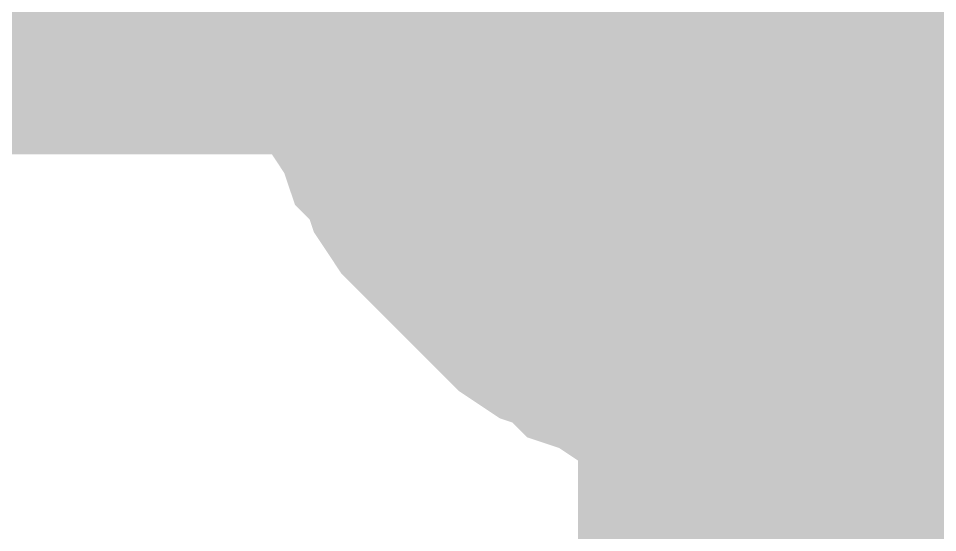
# Model space of a CAD drawing. Header units: inches. Extents: x 0 to 841, y 0 to 594.
# Drawn here: x 301.293 to 302.69, y 474.051 to 474.832 of the extents above; entities that cross this region are included whole.
import ezdxf

# ---------------------------------------------------------------- set-up
doc = ezdxf.new("R2010")
doc.units = ezdxf.units.IN
doc.layers.add('Sheet', color=255, linetype='Continuous')

msp = doc.modelspace()

# ---------------------------------------------------------------- linework, layer by layer
at = {"layer": 'Sheet'}
msp.add_lwpolyline([(302.246, 475, 0.508, 0.508, 1), (302.754, 475, 0.508, 0.508, 1)], format="xyseb", close=True, dxfattribs=at)
for points in [[(302.5179, 475.0001, 0.7493, 0.7493, 0), (297.5098, 475.0001, 0.7493, 0.7493, 0)], [(302.5179, 462.4904, 0.7493, 0.7493, 0), (302.5179, 475.0001, 0.7493, 0.7493, 0)], [(302.5179, 475.0001, 0.7493, 0.7493, 0), (345.0081, 475.0001, 0.7493, 0.7493, 0), (345.0081, 444.9947, 0.7493, 0.7493, 0), (350.0049, 444.9947, 0.7493, 0.7493, 0)], [(302.5179, 474.2365, 0.2997, 0.2997, 0), (302.473, 474.2365, 0.2997, 0.2997, 0), (302.4393, 474.2365, 0.2997, 0.2997, 0), (302.4056, 474.2477, 0.2997, 0.2997, 0), (302.3607, 474.2477, 0.2997, 0.2997, 0), (302.327, 474.259, 0.2997, 0.2997, 0), (302.2933, 474.2702, 0.2997, 0.2997, 0), (302.2484, 474.2814, 0.2997, 0.2997, 0), (302.2147, 474.2927, 0.2997, 0.2997, 0), (302.181, 474.3151, 0.2997, 0.2997, 0), (302.1474, 474.3263, 0.2997, 0.2997, 0), (302.1249, 474.3488, 0.2997, 0.2997, 0), (302.0912, 474.36, 0.2997, 0.2997, 0), (302.0575, 474.3825, 0.2997, 0.2997, 0), (302.0351, 474.4049, 0.2997, 0.2997, 0), (302.0014, 474.4386, 0.2997, 0.2997, 0), (301.9789, 474.4611, 0.2997, 0.2997, 0), (301.9565, 474.4836, 0.2997, 0.2997, 0), (301.9228, 474.5172, 0.2997, 0.2997, 0), (301.9003, 474.5397, 0.2997, 0.2997, 0), (301.8779, 474.5734, 0.2997, 0.2997, 0), (301.8666, 474.6071, 0.2997, 0.2997, 0), (301.8442, 474.6295, 0.2997, 0.2997, 0), (301.8329, 474.6632, 0.2997, 0.2997, 0), (301.8105, 474.6969, 0.2997, 0.2997, 0), (301.7993, 474.7306, 0.2997, 0.2997, 0), (301.788, 474.7755, 0.2997, 0.2997, 0), (301.7768, 474.8092, 0.2997, 0.2997, 0), (301.7656, 474.8429, 0.2997, 0.2997, 0), (301.7656, 474.8878, 0.2997, 0.2997, 0), (301.7543, 474.9215, 0.2997, 0.2997, 0), (301.7543, 474.9552, 0.2997, 0.2997, 0), (301.7543, 475.0001, 0.2997, 0.2997, 0)], [(302.5179, 474.2365, 0.2997, 0.2997, 0), (302.473, 474.2365, 0.2997, 0.2997, 0), (302.4393, 474.2365, 0.2997, 0.2997, 0), (302.4056, 474.2477, 0.2997, 0.2997, 0), (302.3607, 474.2477, 0.2997, 0.2997, 0), (302.327, 474.259, 0.2997, 0.2997, 0), (302.2933, 474.2702, 0.2997, 0.2997, 0), (302.2484, 474.2814, 0.2997, 0.2997, 0), (302.2147, 474.2927, 0.2997, 0.2997, 0), (302.181, 474.3151, 0.2997, 0.2997, 0), (302.1474, 474.3263, 0.2997, 0.2997, 0), (302.1249, 474.3488, 0.2997, 0.2997, 0), (302.0912, 474.36, 0.2997, 0.2997, 0), (302.0575, 474.3825, 0.2997, 0.2997, 0), (302.0351, 474.4049, 0.2997, 0.2997, 0), (302.0014, 474.4386, 0.2997, 0.2997, 0), (301.9789, 474.4611, 0.2997, 0.2997, 0), (301.9565, 474.4836, 0.2997, 0.2997, 0), (301.9228, 474.5172, 0.2997, 0.2997, 0), (301.9003, 474.5397, 0.2997, 0.2997, 0), (301.8779, 474.5734, 0.2997, 0.2997, 0), (301.8666, 474.6071, 0.2997, 0.2997, 0), (301.8442, 474.6295, 0.2997, 0.2997, 0), (301.8329, 474.6632, 0.2997, 0.2997, 0), (301.8105, 474.6969, 0.2997, 0.2997, 0), (301.7993, 474.7306, 0.2997, 0.2997, 0), (301.788, 474.7755, 0.2997, 0.2997, 0), (301.7768, 474.8092, 0.2997, 0.2997, 0), (301.7656, 474.8429, 0.2997, 0.2997, 0), (301.7656, 474.8878, 0.2997, 0.2997, 0), (301.7543, 474.9215, 0.2997, 0.2997, 0), (301.7543, 474.9552, 0.2997, 0.2997, 0), (301.7543, 475.0001, 0.2997, 0.2997, 0)], [(302.5179, 474.2365, 0.2997, 0.2997, 0), (302.473, 474.2365, 0.2997, 0.2997, 0), (302.4393, 474.2365, 0.2997, 0.2997, 0), (302.4056, 474.2477, 0.2997, 0.2997, 0), (302.3607, 474.2477, 0.2997, 0.2997, 0), (302.327, 474.259, 0.2997, 0.2997, 0), (302.2933, 474.2702, 0.2997, 0.2997, 0), (302.2484, 474.2814, 0.2997, 0.2997, 0), (302.2147, 474.2927, 0.2997, 0.2997, 0), (302.181, 474.3151, 0.2997, 0.2997, 0), (302.1474, 474.3263, 0.2997, 0.2997, 0), (302.1249, 474.3488, 0.2997, 0.2997, 0), (302.0912, 474.36, 0.2997, 0.2997, 0), (302.0575, 474.3825, 0.2997, 0.2997, 0), (302.0351, 474.4049, 0.2997, 0.2997, 0), (302.0014, 474.4386, 0.2997, 0.2997, 0), (301.9789, 474.4611, 0.2997, 0.2997, 0), (301.9565, 474.4836, 0.2997, 0.2997, 0), (301.9228, 474.5172, 0.2997, 0.2997, 0), (301.9003, 474.5397, 0.2997, 0.2997, 0), (301.8779, 474.5734, 0.2997, 0.2997, 0), (301.8666, 474.6071, 0.2997, 0.2997, 0), (301.8442, 474.6295, 0.2997, 0.2997, 0), (301.8329, 474.6632, 0.2997, 0.2997, 0), (301.8105, 474.6969, 0.2997, 0.2997, 0), (301.7993, 474.7306, 0.2997, 0.2997, 0), (301.788, 474.7755, 0.2997, 0.2997, 0), (301.7768, 474.8092, 0.2997, 0.2997, 0), (301.7656, 474.8429, 0.2997, 0.2997, 0), (301.7656, 474.8878, 0.2997, 0.2997, 0), (301.7543, 474.9215, 0.2997, 0.2997, 0), (301.7543, 474.9552, 0.2997, 0.2997, 0), (301.7543, 475.0001, 0.2997, 0.2997, 0)], [(302.5179, 474.2365, 0.2997, 0.2997, 0), (302.473, 474.2365, 0.2997, 0.2997, 0), (302.4393, 474.2365, 0.2997, 0.2997, 0), (302.4056, 474.2477, 0.2997, 0.2997, 0), (302.3607, 474.2477, 0.2997, 0.2997, 0), (302.327, 474.259, 0.2997, 0.2997, 0), (302.2933, 474.2702, 0.2997, 0.2997, 0), (302.2484, 474.2814, 0.2997, 0.2997, 0), (302.2147, 474.2927, 0.2997, 0.2997, 0), (302.181, 474.3151, 0.2997, 0.2997, 0), (302.1474, 474.3263, 0.2997, 0.2997, 0), (302.1249, 474.3488, 0.2997, 0.2997, 0), (302.0912, 474.36, 0.2997, 0.2997, 0), (302.0575, 474.3825, 0.2997, 0.2997, 0), (302.0351, 474.4049, 0.2997, 0.2997, 0), (302.0014, 474.4386, 0.2997, 0.2997, 0), (301.9789, 474.4611, 0.2997, 0.2997, 0), (301.9565, 474.4836, 0.2997, 0.2997, 0), (301.9228, 474.5172, 0.2997, 0.2997, 0), (301.9003, 474.5397, 0.2997, 0.2997, 0), (301.8779, 474.5734, 0.2997, 0.2997, 0), (301.8666, 474.6071, 0.2997, 0.2997, 0), (301.8442, 474.6295, 0.2997, 0.2997, 0), (301.8329, 474.6632, 0.2997, 0.2997, 0), (301.8105, 474.6969, 0.2997, 0.2997, 0), (301.7993, 474.7306, 0.2997, 0.2997, 0), (301.788, 474.7755, 0.2997, 0.2997, 0), (301.7768, 474.8092, 0.2997, 0.2997, 0), (301.7656, 474.8429, 0.2997, 0.2997, 0), (301.7656, 474.8878, 0.2997, 0.2997, 0), (301.7543, 474.9215, 0.2997, 0.2997, 0), (301.7543, 474.9552, 0.2997, 0.2997, 0), (301.7543, 475.0001, 0.2997, 0.2997, 0)], [(302.5179, 474.4836, 0.2997, 0.2997, 0), (302.4954, 474.4836, 0.2997, 0.2997, 0), (302.4618, 474.4836, 0.2997, 0.2997, 0), (302.4393, 474.4948, 0.2997, 0.2997, 0), (302.4168, 474.4948, 0.2997, 0.2997, 0), (302.3944, 474.4948, 0.2997, 0.2997, 0), (302.3607, 474.506, 0.2997, 0.2997, 0), (302.3382, 474.5172, 0.2997, 0.2997, 0), (302.3158, 474.5285, 0.2997, 0.2997, 0), (302.2933, 474.5397, 0.2997, 0.2997, 0), (302.2709, 474.5509, 0.2997, 0.2997, 0), (302.2484, 474.5622, 0.2997, 0.2997, 0), (302.226, 474.5734, 0.2997, 0.2997, 0), (302.2147, 474.5846, 0.2997, 0.2997, 0), (302.1923, 474.6071, 0.2997, 0.2997, 0), (302.1698, 474.6183, 0.2997, 0.2997, 0), (302.1586, 474.6408, 0.2997, 0.2997, 0), (302.1361, 474.652, 0.2997, 0.2997, 0), (302.1249, 474.6745, 0.2997, 0.2997, 0), (302.1024, 474.6969, 0.2997, 0.2997, 0), (302.0912, 474.7081, 0.2997, 0.2997, 0), (302.08, 474.7306, 0.2997, 0.2997, 0), (302.0687, 474.7531, 0.2997, 0.2997, 0), (302.0575, 474.7755, 0.2997, 0.2997, 0), (302.0463, 474.798, 0.2997, 0.2997, 0), (302.0351, 474.8204, 0.2997, 0.2997, 0), (302.0238, 474.8429, 0.2997, 0.2997, 0), (302.0126, 474.8766, 0.2997, 0.2997, 0), (302.0126, 474.899, 0.2997, 0.2997, 0), (302.0126, 474.9215, 0.2997, 0.2997, 0), (302.0014, 474.944, 0.2997, 0.2997, 0), (302.0014, 474.9777, 0.2997, 0.2997, 0), (302.0014, 475.0001, 0.2997, 0.2997, 0)], [(302.5179, 474.4836, 0.2997, 0.2997, 0), (302.4954, 474.4836, 0.2997, 0.2997, 0), (302.4618, 474.4836, 0.2997, 0.2997, 0), (302.4393, 474.4948, 0.2997, 0.2997, 0), (302.4168, 474.4948, 0.2997, 0.2997, 0), (302.3944, 474.4948, 0.2997, 0.2997, 0), (302.3607, 474.506, 0.2997, 0.2997, 0), (302.3382, 474.5172, 0.2997, 0.2997, 0), (302.3158, 474.5285, 0.2997, 0.2997, 0), (302.2933, 474.5397, 0.2997, 0.2997, 0), (302.2709, 474.5509, 0.2997, 0.2997, 0), (302.2484, 474.5622, 0.2997, 0.2997, 0), (302.226, 474.5734, 0.2997, 0.2997, 0), (302.2147, 474.5846, 0.2997, 0.2997, 0), (302.1923, 474.6071, 0.2997, 0.2997, 0), (302.1698, 474.6183, 0.2997, 0.2997, 0), (302.1586, 474.6408, 0.2997, 0.2997, 0), (302.1361, 474.652, 0.2997, 0.2997, 0), (302.1249, 474.6745, 0.2997, 0.2997, 0), (302.1024, 474.6969, 0.2997, 0.2997, 0), (302.0912, 474.7081, 0.2997, 0.2997, 0), (302.08, 474.7306, 0.2997, 0.2997, 0), (302.0687, 474.7531, 0.2997, 0.2997, 0), (302.0575, 474.7755, 0.2997, 0.2997, 0), (302.0463, 474.798, 0.2997, 0.2997, 0), (302.0351, 474.8204, 0.2997, 0.2997, 0), (302.0238, 474.8429, 0.2997, 0.2997, 0), (302.0126, 474.8766, 0.2997, 0.2997, 0), (302.0126, 474.899, 0.2997, 0.2997, 0), (302.0126, 474.9215, 0.2997, 0.2997, 0), (302.0014, 474.944, 0.2997, 0.2997, 0), (302.0014, 474.9777, 0.2997, 0.2997, 0), (302.0014, 475.0001, 0.2997, 0.2997, 0)], [(302.5179, 474.4836, 0.2997, 0.2997, 0), (302.4954, 474.4836, 0.2997, 0.2997, 0), (302.4618, 474.4836, 0.2997, 0.2997, 0), (302.4393, 474.4948, 0.2997, 0.2997, 0), (302.4168, 474.4948, 0.2997, 0.2997, 0), (302.3944, 474.4948, 0.2997, 0.2997, 0), (302.3607, 474.506, 0.2997, 0.2997, 0), (302.3382, 474.5172, 0.2997, 0.2997, 0), (302.3158, 474.5285, 0.2997, 0.2997, 0), (302.2933, 474.5397, 0.2997, 0.2997, 0), (302.2709, 474.5509, 0.2997, 0.2997, 0), (302.2484, 474.5622, 0.2997, 0.2997, 0), (302.226, 474.5734, 0.2997, 0.2997, 0), (302.2147, 474.5846, 0.2997, 0.2997, 0), (302.1923, 474.6071, 0.2997, 0.2997, 0), (302.1698, 474.6183, 0.2997, 0.2997, 0), (302.1586, 474.6408, 0.2997, 0.2997, 0), (302.1361, 474.652, 0.2997, 0.2997, 0), (302.1249, 474.6745, 0.2997, 0.2997, 0), (302.1024, 474.6969, 0.2997, 0.2997, 0), (302.0912, 474.7081, 0.2997, 0.2997, 0), (302.08, 474.7306, 0.2997, 0.2997, 0), (302.0687, 474.7531, 0.2997, 0.2997, 0), (302.0575, 474.7755, 0.2997, 0.2997, 0), (302.0463, 474.798, 0.2997, 0.2997, 0), (302.0351, 474.8204, 0.2997, 0.2997, 0), (302.0238, 474.8429, 0.2997, 0.2997, 0), (302.0126, 474.8766, 0.2997, 0.2997, 0), (302.0126, 474.899, 0.2997, 0.2997, 0), (302.0126, 474.9215, 0.2997, 0.2997, 0), (302.0014, 474.944, 0.2997, 0.2997, 0), (302.0014, 474.9777, 0.2997, 0.2997, 0), (302.0014, 475.0001, 0.2997, 0.2997, 0)], [(302.5179, 474.4836, 0.0991, 0.0991, 0), (302.4954, 474.4836, 0.0991, 0.0991, 0), (302.4618, 474.4836, 0.0991, 0.0991, 0), (302.4393, 474.4948, 0.0991, 0.0991, 0), (302.4168, 474.4948, 0.0991, 0.0991, 0), (302.3944, 474.4948, 0.0991, 0.0991, 0), (302.3607, 474.506, 0.0991, 0.0991, 0), (302.3382, 474.5172, 0.0991, 0.0991, 0), (302.3158, 474.5285, 0.0991, 0.0991, 0), (302.2933, 474.5397, 0.0991, 0.0991, 0), (302.2709, 474.5509, 0.0991, 0.0991, 0), (302.2484, 474.5622, 0.0991, 0.0991, 0), (302.226, 474.5734, 0.0991, 0.0991, 0), (302.2147, 474.5846, 0.0991, 0.0991, 0), (302.1923, 474.6071, 0.0991, 0.0991, 0), (302.1698, 474.6183, 0.0991, 0.0991, 0), (302.1586, 474.6408, 0.0991, 0.0991, 0), (302.1361, 474.652, 0.0991, 0.0991, 0), (302.1249, 474.6745, 0.0991, 0.0991, 0), (302.1024, 474.6969, 0.0991, 0.0991, 0), (302.0912, 474.7081, 0.0991, 0.0991, 0), (302.08, 474.7306, 0.0991, 0.0991, 0), (302.0687, 474.7531, 0.0991, 0.0991, 0), (302.0575, 474.7755, 0.0991, 0.0991, 0), (302.0463, 474.798, 0.0991, 0.0991, 0), (302.0351, 474.8204, 0.0991, 0.0991, 0), (302.0238, 474.8429, 0.0991, 0.0991, 0), (302.0126, 474.8766, 0.0991, 0.0991, 0), (302.0126, 474.899, 0.0991, 0.0991, 0)], [(302.5179, 474.4836, 0.0991, 0.0991, 0), (302.4954, 474.4836, 0.0991, 0.0991, 0), (302.4618, 474.4836, 0.0991, 0.0991, 0), (302.4393, 474.4948, 0.0991, 0.0991, 0), (302.4168, 474.4948, 0.0991, 0.0991, 0), (302.3944, 474.4948, 0.0991, 0.0991, 0), (302.3607, 474.506, 0.0991, 0.0991, 0), (302.3382, 474.5172, 0.0991, 0.0991, 0), (302.3158, 474.5285, 0.0991, 0.0991, 0), (302.2933, 474.5397, 0.0991, 0.0991, 0), (302.2709, 474.5509, 0.0991, 0.0991, 0), (302.2484, 474.5622, 0.0991, 0.0991, 0), (302.226, 474.5734, 0.0991, 0.0991, 0), (302.2147, 474.5846, 0.0991, 0.0991, 0), (302.1923, 474.6071, 0.0991, 0.0991, 0), (302.1698, 474.6183, 0.0991, 0.0991, 0), (302.1586, 474.6408, 0.0991, 0.0991, 0), (302.1361, 474.652, 0.0991, 0.0991, 0), (302.1249, 474.6745, 0.0991, 0.0991, 0), (302.1024, 474.6969, 0.0991, 0.0991, 0), (302.0912, 474.7081, 0.0991, 0.0991, 0), (302.08, 474.7306, 0.0991, 0.0991, 0), (302.0687, 474.7531, 0.0991, 0.0991, 0), (302.0575, 474.7755, 0.0991, 0.0991, 0), (302.0463, 474.798, 0.0991, 0.0991, 0), (302.0351, 474.8204, 0.0991, 0.0991, 0), (302.0238, 474.8429, 0.0991, 0.0991, 0), (302.0126, 474.8766, 0.0991, 0.0991, 0), (302.0126, 474.899, 0.0991, 0.0991, 0)], [(302.5179, 474.4836, 0.0991, 0.0991, 0), (302.4954, 474.4836, 0.0991, 0.0991, 0), (302.4618, 474.4836, 0.0991, 0.0991, 0), (302.4393, 474.4948, 0.0991, 0.0991, 0), (302.4168, 474.4948, 0.0991, 0.0991, 0), (302.3944, 474.4948, 0.0991, 0.0991, 0), (302.3607, 474.506, 0.0991, 0.0991, 0), (302.3382, 474.5172, 0.0991, 0.0991, 0), (302.3158, 474.5285, 0.0991, 0.0991, 0), (302.2933, 474.5397, 0.0991, 0.0991, 0), (302.2709, 474.5509, 0.0991, 0.0991, 0), (302.2484, 474.5622, 0.0991, 0.0991, 0), (302.226, 474.5734, 0.0991, 0.0991, 0), (302.2147, 474.5846, 0.0991, 0.0991, 0), (302.1923, 474.6071, 0.0991, 0.0991, 0), (302.1698, 474.6183, 0.0991, 0.0991, 0), (302.1586, 474.6408, 0.0991, 0.0991, 0), (302.1361, 474.652, 0.0991, 0.0991, 0), (302.1249, 474.6745, 0.0991, 0.0991, 0), (302.1024, 474.6969, 0.0991, 0.0991, 0), (302.0912, 474.7081, 0.0991, 0.0991, 0), (302.08, 474.7306, 0.0991, 0.0991, 0), (302.0687, 474.7531, 0.0991, 0.0991, 0), (302.0575, 474.7755, 0.0991, 0.0991, 0), (302.0463, 474.798, 0.0991, 0.0991, 0), (302.0351, 474.8204, 0.0991, 0.0991, 0), (302.0238, 474.8429, 0.0991, 0.0991, 0), (302.0126, 474.8766, 0.0991, 0.0991, 0), (302.0126, 474.899, 0.0991, 0.0991, 0)], [(302.5179, 474.2365, 0.0991, 0.0991, 0), (302.473, 474.2365, 0.0991, 0.0991, 0), (302.4393, 474.2365, 0.0991, 0.0991, 0), (302.4056, 474.2477, 0.0991, 0.0991, 0), (302.3607, 474.2477, 0.0991, 0.0991, 0), (302.327, 474.259, 0.0991, 0.0991, 0), (302.2933, 474.2702, 0.0991, 0.0991, 0), (302.2484, 474.2814, 0.0991, 0.0991, 0), (302.2147, 474.2927, 0.0991, 0.0991, 0), (302.181, 474.3151, 0.0991, 0.0991, 0), (302.1474, 474.3263, 0.0991, 0.0991, 0), (302.1249, 474.3488, 0.0991, 0.0991, 0), (302.0912, 474.36, 0.0991, 0.0991, 0), (302.0575, 474.3825, 0.0991, 0.0991, 0), (302.0351, 474.4049, 0.0991, 0.0991, 0), (302.0014, 474.4386, 0.0991, 0.0991, 0), (301.9789, 474.4611, 0.0991, 0.0991, 0), (301.9565, 474.4836, 0.0991, 0.0991, 0), (301.9228, 474.5172, 0.0991, 0.0991, 0), (301.9003, 474.5397, 0.0991, 0.0991, 0), (301.8779, 474.5734, 0.0991, 0.0991, 0), (301.8666, 474.6071, 0.0991, 0.0991, 0), (301.8442, 474.6295, 0.0991, 0.0991, 0), (301.8329, 474.6632, 0.0991, 0.0991, 0), (301.8105, 474.6969, 0.0991, 0.0991, 0), (301.7993, 474.7306, 0.0991, 0.0991, 0), (301.788, 474.7755, 0.0991, 0.0991, 0), (301.7768, 474.8092, 0.0991, 0.0991, 0), (301.7656, 474.8429, 0.0991, 0.0991, 0), (301.7656, 474.8878, 0.0991, 0.0991, 0)], [(302.5179, 474.2365, 0.0991, 0.0991, 0), (302.473, 474.2365, 0.0991, 0.0991, 0), (302.4393, 474.2365, 0.0991, 0.0991, 0), (302.4056, 474.2477, 0.0991, 0.0991, 0), (302.3607, 474.2477, 0.0991, 0.0991, 0), (302.327, 474.259, 0.0991, 0.0991, 0), (302.2933, 474.2702, 0.0991, 0.0991, 0), (302.2484, 474.2814, 0.0991, 0.0991, 0), (302.2147, 474.2927, 0.0991, 0.0991, 0), (302.181, 474.3151, 0.0991, 0.0991, 0), (302.1474, 474.3263, 0.0991, 0.0991, 0), (302.1249, 474.3488, 0.0991, 0.0991, 0), (302.0912, 474.36, 0.0991, 0.0991, 0), (302.0575, 474.3825, 0.0991, 0.0991, 0), (302.0351, 474.4049, 0.0991, 0.0991, 0), (302.0014, 474.4386, 0.0991, 0.0991, 0), (301.9789, 474.4611, 0.0991, 0.0991, 0), (301.9565, 474.4836, 0.0991, 0.0991, 0), (301.9228, 474.5172, 0.0991, 0.0991, 0), (301.9003, 474.5397, 0.0991, 0.0991, 0), (301.8779, 474.5734, 0.0991, 0.0991, 0), (301.8666, 474.6071, 0.0991, 0.0991, 0), (301.8442, 474.6295, 0.0991, 0.0991, 0), (301.8329, 474.6632, 0.0991, 0.0991, 0), (301.8105, 474.6969, 0.0991, 0.0991, 0), (301.7993, 474.7306, 0.0991, 0.0991, 0), (301.788, 474.7755, 0.0991, 0.0991, 0), (301.7768, 474.8092, 0.0991, 0.0991, 0), (301.7656, 474.8429, 0.0991, 0.0991, 0), (301.7656, 474.8878, 0.0991, 0.0991, 0)], [(302.5179, 474.2365, 0.0991, 0.0991, 0), (302.473, 474.2365, 0.0991, 0.0991, 0), (302.4393, 474.2365, 0.0991, 0.0991, 0), (302.4056, 474.2477, 0.0991, 0.0991, 0), (302.3607, 474.2477, 0.0991, 0.0991, 0), (302.327, 474.259, 0.0991, 0.0991, 0), (302.2933, 474.2702, 0.0991, 0.0991, 0), (302.2484, 474.2814, 0.0991, 0.0991, 0), (302.2147, 474.2927, 0.0991, 0.0991, 0), (302.181, 474.3151, 0.0991, 0.0991, 0), (302.1474, 474.3263, 0.0991, 0.0991, 0), (302.1249, 474.3488, 0.0991, 0.0991, 0), (302.0912, 474.36, 0.0991, 0.0991, 0), (302.0575, 474.3825, 0.0991, 0.0991, 0), (302.0351, 474.4049, 0.0991, 0.0991, 0), (302.0014, 474.4386, 0.0991, 0.0991, 0), (301.9789, 474.4611, 0.0991, 0.0991, 0), (301.9565, 474.4836, 0.0991, 0.0991, 0), (301.9228, 474.5172, 0.0991, 0.0991, 0), (301.9003, 474.5397, 0.0991, 0.0991, 0), (301.8779, 474.5734, 0.0991, 0.0991, 0), (301.8666, 474.6071, 0.0991, 0.0991, 0), (301.8442, 474.6295, 0.0991, 0.0991, 0), (301.8329, 474.6632, 0.0991, 0.0991, 0), (301.8105, 474.6969, 0.0991, 0.0991, 0), (301.7993, 474.7306, 0.0991, 0.0991, 0), (301.788, 474.7755, 0.0991, 0.0991, 0), (301.7768, 474.8092, 0.0991, 0.0991, 0), (301.7656, 474.8429, 0.0991, 0.0991, 0), (301.7656, 474.8878, 0.0991, 0.0991, 0)], [(302.5179, 474.2365, 0.0991, 0.0991, 0), (302.473, 474.2365, 0.0991, 0.0991, 0), (302.4393, 474.2365, 0.0991, 0.0991, 0), (302.4056, 474.2477, 0.0991, 0.0991, 0), (302.3607, 474.2477, 0.0991, 0.0991, 0), (302.327, 474.259, 0.0991, 0.0991, 0), (302.2933, 474.2702, 0.0991, 0.0991, 0), (302.2484, 474.2814, 0.0991, 0.0991, 0), (302.2147, 474.2927, 0.0991, 0.0991, 0), (302.181, 474.3151, 0.0991, 0.0991, 0), (302.1474, 474.3263, 0.0991, 0.0991, 0), (302.1249, 474.3488, 0.0991, 0.0991, 0), (302.0912, 474.36, 0.0991, 0.0991, 0), (302.0575, 474.3825, 0.0991, 0.0991, 0), (302.0351, 474.4049, 0.0991, 0.0991, 0), (302.0014, 474.4386, 0.0991, 0.0991, 0), (301.9789, 474.4611, 0.0991, 0.0991, 0), (301.9565, 474.4836, 0.0991, 0.0991, 0), (301.9228, 474.5172, 0.0991, 0.0991, 0), (301.9003, 474.5397, 0.0991, 0.0991, 0), (301.8779, 474.5734, 0.0991, 0.0991, 0), (301.8666, 474.6071, 0.0991, 0.0991, 0), (301.8442, 474.6295, 0.0991, 0.0991, 0), (301.8329, 474.6632, 0.0991, 0.0991, 0), (301.8105, 474.6969, 0.0991, 0.0991, 0), (301.7993, 474.7306, 0.0991, 0.0991, 0), (301.788, 474.7755, 0.0991, 0.0991, 0), (301.7768, 474.8092, 0.0991, 0.0991, 0), (301.7656, 474.8429, 0.0991, 0.0991, 0), (301.7656, 474.8878, 0.0991, 0.0991, 0)], [(302.8548, 474.6183, 0.2997, 0.2997, 0), (302.8323, 474.6071, 0.2997, 0.2997, 0), (302.8211, 474.5846, 0.2997, 0.2997, 0), (302.7986, 474.5734, 0.2997, 0.2997, 0), (302.7762, 474.5622, 0.2997, 0.2997, 0), (302.7537, 474.5509, 0.2997, 0.2997, 0), (302.7313, 474.5397, 0.2997, 0.2997, 0), (302.7088, 474.5285, 0.2997, 0.2997, 0), (302.6863, 474.5172, 0.2997, 0.2997, 0), (302.6639, 474.506, 0.2997, 0.2997, 0), (302.6414, 474.4948, 0.2997, 0.2997, 0), (302.619, 474.4948, 0.2997, 0.2997, 0), (302.5965, 474.4948, 0.2997, 0.2997, 0), (302.5628, 474.4836, 0.2997, 0.2997, 0), (302.5404, 474.4836, 0.2997, 0.2997, 0), (302.5179, 474.4836, 0.2997, 0.2997, 0)], [(302.8548, 474.6183, 0.2997, 0.2997, 0), (302.8323, 474.6071, 0.2997, 0.2997, 0), (302.8211, 474.5846, 0.2997, 0.2997, 0), (302.7986, 474.5734, 0.2997, 0.2997, 0), (302.7762, 474.5622, 0.2997, 0.2997, 0), (302.7537, 474.5509, 0.2997, 0.2997, 0), (302.7313, 474.5397, 0.2997, 0.2997, 0), (302.7088, 474.5285, 0.2997, 0.2997, 0), (302.6863, 474.5172, 0.2997, 0.2997, 0), (302.6639, 474.506, 0.2997, 0.2997, 0), (302.6414, 474.4948, 0.2997, 0.2997, 0), (302.619, 474.4948, 0.2997, 0.2997, 0), (302.5965, 474.4948, 0.2997, 0.2997, 0), (302.5628, 474.4836, 0.2997, 0.2997, 0), (302.5404, 474.4836, 0.2997, 0.2997, 0), (302.5179, 474.4836, 0.2997, 0.2997, 0)], [(302.8548, 474.6183, 0.2997, 0.2997, 0), (302.8323, 474.6071, 0.2997, 0.2997, 0), (302.8211, 474.5846, 0.2997, 0.2997, 0), (302.7986, 474.5734, 0.2997, 0.2997, 0), (302.7762, 474.5622, 0.2997, 0.2997, 0), (302.7537, 474.5509, 0.2997, 0.2997, 0), (302.7313, 474.5397, 0.2997, 0.2997, 0), (302.7088, 474.5285, 0.2997, 0.2997, 0), (302.6863, 474.5172, 0.2997, 0.2997, 0), (302.6639, 474.506, 0.2997, 0.2997, 0), (302.6414, 474.4948, 0.2997, 0.2997, 0), (302.619, 474.4948, 0.2997, 0.2997, 0), (302.5965, 474.4948, 0.2997, 0.2997, 0), (302.5628, 474.4836, 0.2997, 0.2997, 0), (302.5404, 474.4836, 0.2997, 0.2997, 0), (302.5179, 474.4836, 0.2997, 0.2997, 0)], [(302.7537, 474.5509, 0.0991, 0.0991, 0), (302.7313, 474.5397, 0.0991, 0.0991, 0), (302.7088, 474.5285, 0.0991, 0.0991, 0), (302.6863, 474.5172, 0.0991, 0.0991, 0), (302.6639, 474.506, 0.0991, 0.0991, 0), (302.6414, 474.4948, 0.0991, 0.0991, 0), (302.619, 474.4948, 0.0991, 0.0991, 0), (302.5965, 474.4948, 0.0991, 0.0991, 0), (302.5628, 474.4836, 0.0991, 0.0991, 0), (302.5404, 474.4836, 0.0991, 0.0991, 0), (302.5179, 474.4836, 0.0991, 0.0991, 0)], [(302.7537, 474.5509, 0.0991, 0.0991, 0), (302.7313, 474.5397, 0.0991, 0.0991, 0), (302.7088, 474.5285, 0.0991, 0.0991, 0), (302.6863, 474.5172, 0.0991, 0.0991, 0), (302.6639, 474.506, 0.0991, 0.0991, 0), (302.6414, 474.4948, 0.0991, 0.0991, 0), (302.619, 474.4948, 0.0991, 0.0991, 0), (302.5965, 474.4948, 0.0991, 0.0991, 0), (302.5628, 474.4836, 0.0991, 0.0991, 0), (302.5404, 474.4836, 0.0991, 0.0991, 0), (302.5179, 474.4836, 0.0991, 0.0991, 0)], [(302.7537, 474.5509, 0.0991, 0.0991, 0), (302.7313, 474.5397, 0.0991, 0.0991, 0), (302.7088, 474.5285, 0.0991, 0.0991, 0), (302.6863, 474.5172, 0.0991, 0.0991, 0), (302.6639, 474.506, 0.0991, 0.0991, 0), (302.6414, 474.4948, 0.0991, 0.0991, 0), (302.619, 474.4948, 0.0991, 0.0991, 0), (302.5965, 474.4948, 0.0991, 0.0991, 0), (302.5628, 474.4836, 0.0991, 0.0991, 0), (302.5404, 474.4836, 0.0991, 0.0991, 0), (302.5179, 474.4836, 0.0991, 0.0991, 0)], [(302.8435, 474.3151, 0.2997, 0.2997, 0), (302.8099, 474.2927, 0.2997, 0.2997, 0), (302.7762, 474.2814, 0.2997, 0.2997, 0), (302.7425, 474.2702, 0.2997, 0.2997, 0), (302.7088, 474.259, 0.2997, 0.2997, 0), (302.6751, 474.2477, 0.2997, 0.2997, 0), (302.6302, 474.2477, 0.2997, 0.2997, 0), (302.5965, 474.2365, 0.2997, 0.2997, 0), (302.5516, 474.2365, 0.2997, 0.2997, 0), (302.5179, 474.2365, 0.2997, 0.2997, 0)], [(302.8435, 474.3151, 0.2997, 0.2997, 0), (302.8099, 474.2927, 0.2997, 0.2997, 0), (302.7762, 474.2814, 0.2997, 0.2997, 0), (302.7425, 474.2702, 0.2997, 0.2997, 0), (302.7088, 474.259, 0.2997, 0.2997, 0), (302.6751, 474.2477, 0.2997, 0.2997, 0), (302.6302, 474.2477, 0.2997, 0.2997, 0), (302.5965, 474.2365, 0.2997, 0.2997, 0), (302.5516, 474.2365, 0.2997, 0.2997, 0), (302.5179, 474.2365, 0.2997, 0.2997, 0)], [(302.8435, 474.3151, 0.2997, 0.2997, 0), (302.8099, 474.2927, 0.2997, 0.2997, 0), (302.7762, 474.2814, 0.2997, 0.2997, 0), (302.7425, 474.2702, 0.2997, 0.2997, 0), (302.7088, 474.259, 0.2997, 0.2997, 0), (302.6751, 474.2477, 0.2997, 0.2997, 0), (302.6302, 474.2477, 0.2997, 0.2997, 0), (302.5965, 474.2365, 0.2997, 0.2997, 0), (302.5516, 474.2365, 0.2997, 0.2997, 0), (302.5179, 474.2365, 0.2997, 0.2997, 0)], [(302.8435, 474.3151, 0.2997, 0.2997, 0), (302.8099, 474.2927, 0.2997, 0.2997, 0), (302.7762, 474.2814, 0.2997, 0.2997, 0), (302.7425, 474.2702, 0.2997, 0.2997, 0), (302.7088, 474.259, 0.2997, 0.2997, 0), (302.6751, 474.2477, 0.2997, 0.2997, 0), (302.6302, 474.2477, 0.2997, 0.2997, 0), (302.5965, 474.2365, 0.2997, 0.2997, 0), (302.5516, 474.2365, 0.2997, 0.2997, 0), (302.5179, 474.2365, 0.2997, 0.2997, 0)], [(302.7425, 474.2702, 0.0991, 0.0991, 0), (302.7088, 474.259, 0.0991, 0.0991, 0), (302.6751, 474.2477, 0.0991, 0.0991, 0), (302.6302, 474.2477, 0.0991, 0.0991, 0), (302.5965, 474.2365, 0.0991, 0.0991, 0), (302.5516, 474.2365, 0.0991, 0.0991, 0), (302.5179, 474.2365, 0.0991, 0.0991, 0)], [(302.7425, 474.2702, 0.0991, 0.0991, 0), (302.7088, 474.259, 0.0991, 0.0991, 0), (302.6751, 474.2477, 0.0991, 0.0991, 0), (302.6302, 474.2477, 0.0991, 0.0991, 0), (302.5965, 474.2365, 0.0991, 0.0991, 0), (302.5516, 474.2365, 0.0991, 0.0991, 0), (302.5179, 474.2365, 0.0991, 0.0991, 0)], [(302.7425, 474.2702, 0.0991, 0.0991, 0), (302.7088, 474.259, 0.0991, 0.0991, 0), (302.6751, 474.2477, 0.0991, 0.0991, 0), (302.6302, 474.2477, 0.0991, 0.0991, 0), (302.5965, 474.2365, 0.0991, 0.0991, 0), (302.5516, 474.2365, 0.0991, 0.0991, 0), (302.5179, 474.2365, 0.0991, 0.0991, 0)], [(302.7425, 474.2702, 0.0991, 0.0991, 0), (302.7088, 474.259, 0.0991, 0.0991, 0), (302.6751, 474.2477, 0.0991, 0.0991, 0), (302.6302, 474.2477, 0.0991, 0.0991, 0), (302.5965, 474.2365, 0.0991, 0.0991, 0), (302.5516, 474.2365, 0.0991, 0.0991, 0), (302.5179, 474.2365, 0.0991, 0.0991, 0)]]:
    msp.add_lwpolyline(points, format="xyseb", dxfattribs=at)

doc.saveas('drawing.dxf')
